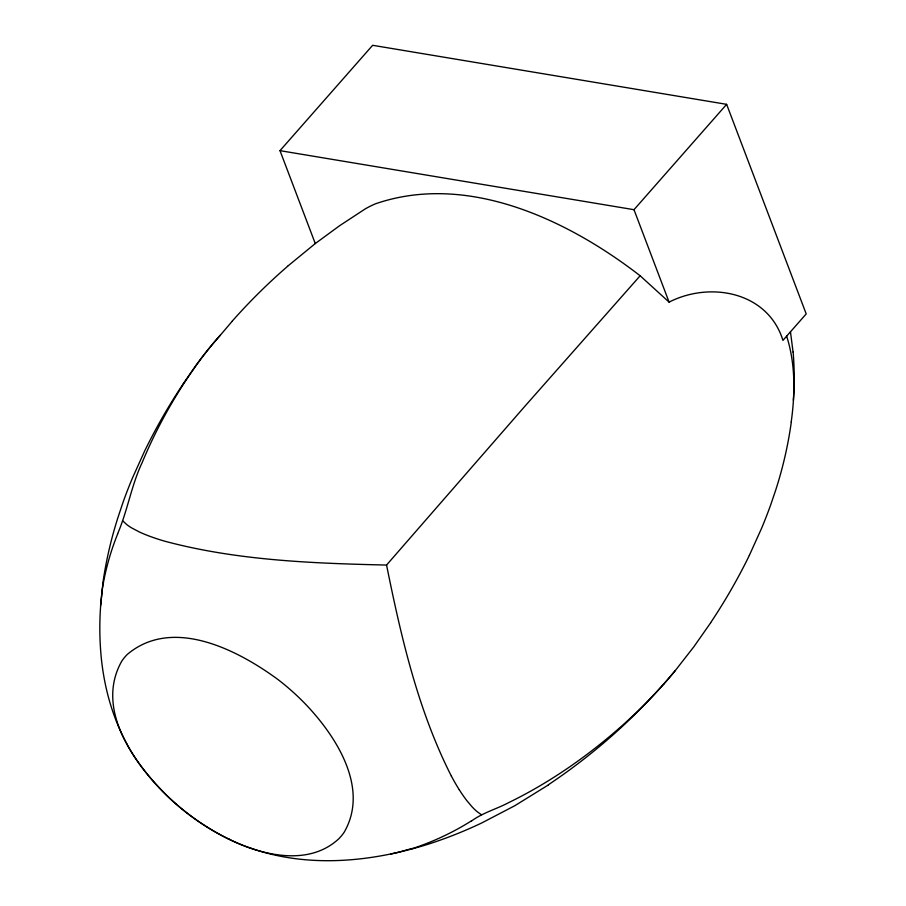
<?xml version="1.0" encoding="UTF-8"?>
<svg xmlns="http://www.w3.org/2000/svg" width="906" height="906" viewBox="0 0 906 906"><rect width="100%" height="100%" fill="white"/><g stroke="black" fill="none" stroke-linecap="round" stroke-linejoin="round"><path stroke-width="1.36" d="M100.577 606.057L100.679 604.687M100.634 605.219L102.797 584.347M100.702 604.381L101.936 592.683M791.198 422.003C795.208 393.43 795.513 363.736 786.601 336.001M117.61 533.793C127.599 510.701 131.359 485.356 142.208 462.479C156.965 426.919 176.07 393.181 198.618 361.992A354.28 338.255 -2.1 0 1 220.249 335.288A416.341 397.508 -2.1 0 0 195.9 365.526L183.352 383.544M749.353 555.344L761.459 528.583A518.538 495.072 -2.1 0 0 770.802 504.551L775.377 491.075A433.725 414.099 -2.1 0 0 791.312 422.026M710.644 622.807L693.928 646.669L675.242 670.621M220.26 335.299L232.389 321.018M674.494 671.527L675.332 670.508M673.747 672.422L674.687 671.289M672.999 673.317L674.03 672.071M672.252 674.211L673.385 672.852M671.493 675.117L672.728 673.634M672.071 674.415C642.297 709.692 607.53 740.689 569.568 766.94C550.282 780.179 530.123 792.172 509.081 802.422C496.669 809.058 482.773 812.671 471.369 821.108M671.414 675.197L663.86 683.996M123.012 521.097L126.863 524.665A49.966 47.701 -2.1 0 0 131.744 527.96L139.626 532.105A136.625 130.441 -2.1 0 0 150.011 536.375A217.168 207.349 -2.1 0 0 164.632 541.165C236.817 560.508 312.219 563.339 386.556 565.05L524.144 407.1L640.146 275.775L669.092 302.128C710.1 281.132 767.892 291.675 782.931 340.384L806.204 313.918L726.635 104.337L372.638 45.3L279.999 150.656L315.265 243.555L287.553 266.296M279.999 150.656L633.996 209.694L726.635 104.337M315.265 243.555L339.501 225.787L365.345 208.833A93.058 88.856 -2.1 0 1 375.503 203.793C467.507 172.151 567.881 219.864 640.146 275.775M548.481 784.879L514.857 805.694L481.845 822.908A422.185 403.091 -2.1 0 1 429.648 843.735C372.377 861.934 309.195 868.424 251.472 848.424M412.139 848.435L399.365 852.036A208.006 198.595 -2.1 0 1 390.758 854.018M229.048 839.25C262.174 855.434 308.731 866.725 338.844 838.741A48.992 46.772 -2.1 0 0 344.223 832.161C369.15 788.82 337.36 738.265 307.576 706.306A252.751 241.324 -2.1 0 0 289.886 689.285A254.314 242.808 -2.1 0 0 278.063 679.602C237.768 649.953 172.536 616.25 127.293 654.415A48.969 46.75 -2.1 0 0 121.812 661.063C94.79 708.809 133.454 762.422 167.066 795.785C185.345 813.328 206.251 828.175 229.048 839.25C195.402 822.784 165.628 798.401 142.854 768.65A196.081 187.214 -2.1 0 1 127.146 744.483M481.346 814.698L477.213 811.742A58.177 55.538 -2.1 0 1 472.026 806.77L466.749 800.53A148.573 141.846 -2.1 0 1 459.331 789.817M451.369 776.114C417.904 710.111 401.154 637.156 386.556 565.05M127.202 744.46C112.763 718.107 104.518 688.651 101.381 658.843A333.159 318.085 -2.1 0 1 100.634 606.057M633.996 209.694L669.092 302.128M790.474 331.856L793.067 352.094M102.695 584.336A433.725 414.099 -2.1 0 1 118.686 515.299L123.205 501.811A518.538 495.072 -2.1 0 1 132.559 477.768L144.654 451.007A612.184 584.483 -2.1 0 1 183.397 383.578M251.46 848.469A181.438 173.227 -2.1 0 1 229.059 839.216M663.804 683.951A600.542 573.373 -2.1 0 1 548.39 784.755M749.375 555.355A612.184 584.483 -2.1 0 1 710.598 622.773M793.124 352.083A333.261 318.176 -2.1 0 1 793.362 400.293M232.355 320.996A595.718 568.775 -2.1 0 1 287.587 266.33M471.279 820.972A262.831 250.939 -2.1 0 1 412.219 848.662M459.297 789.828A234.824 224.201 -2.1 0 1 451.381 776.114M101.766 592.66A274.144 261.732 -2.1 0 1 117.712 533.827"/></g></svg>
